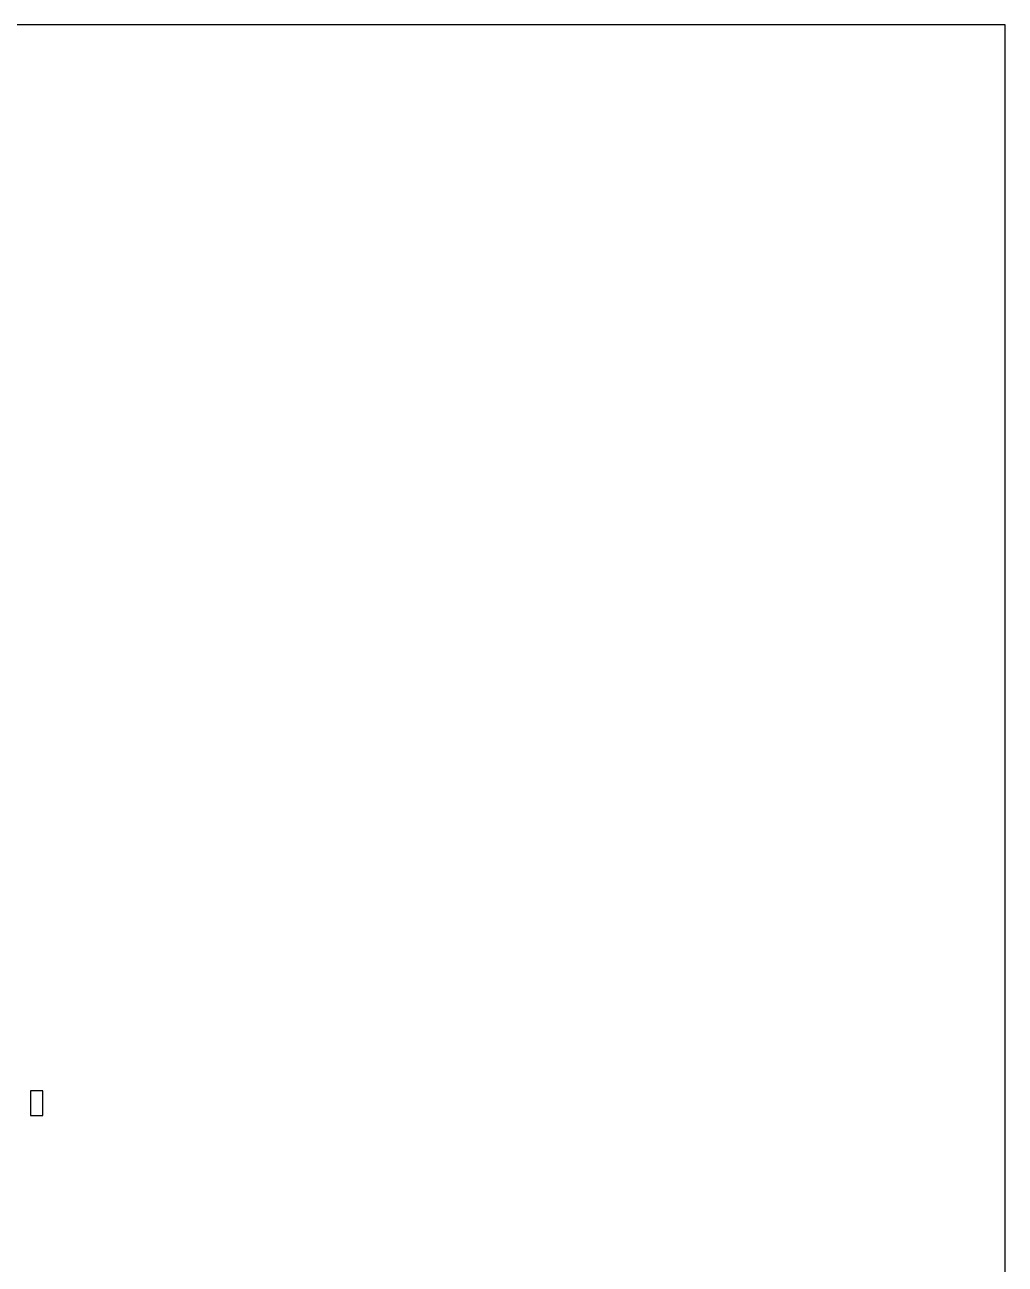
# Model space of a CAD drawing. Header units: millimetres. Extents: x -973 to 28250, y -35942 to 8545.
# Drawn here: x 10126 to 12500, y 3000 to 6000 of the extents above; entities that cross this region are included whole.
import ezdxf

# ---------------------------------------------------------------- set-up
doc = ezdxf.new("R2010")
doc.units = ezdxf.units.MM
doc.layers.add('R02_BAGLANTI', color=3, linetype='Continuous')
doc.layers.add('R02_KOT', color=4, linetype='Continuous')

# ---------------------------------------------------------------- blocks, each defined once
blk = doc.blocks.new('R02_L')
blk.add_lwpolyline([(0, 0), (30, 0), (30, 60), (0, 60)], close=True)

msp = doc.modelspace()

# ---------------------------------------------------------------- linework, layer by layer
at = {"layer": 'R02_KOT'}
for p, q in [((12500, 6000, 2500), (0, 6000, 2500)), ((12500, 6000, 2800), (0, 6000, 2800)), ((12500, 0, 2500), (12500, 6000, 2500)), ((12500, 0, 2800), (12500, 6000, 2800))]:
    msp.add_line(p, q, dxfattribs=at)

# ---------------------------------------------------------------- block references
at = {"layer": 'R02_BAGLANTI'}
for p in [(10140, 3360), (10140, 3360, 2820)]:
    msp.add_blockref('R02_L', p, dxfattribs=at)

doc.saveas('drawing.dxf')
